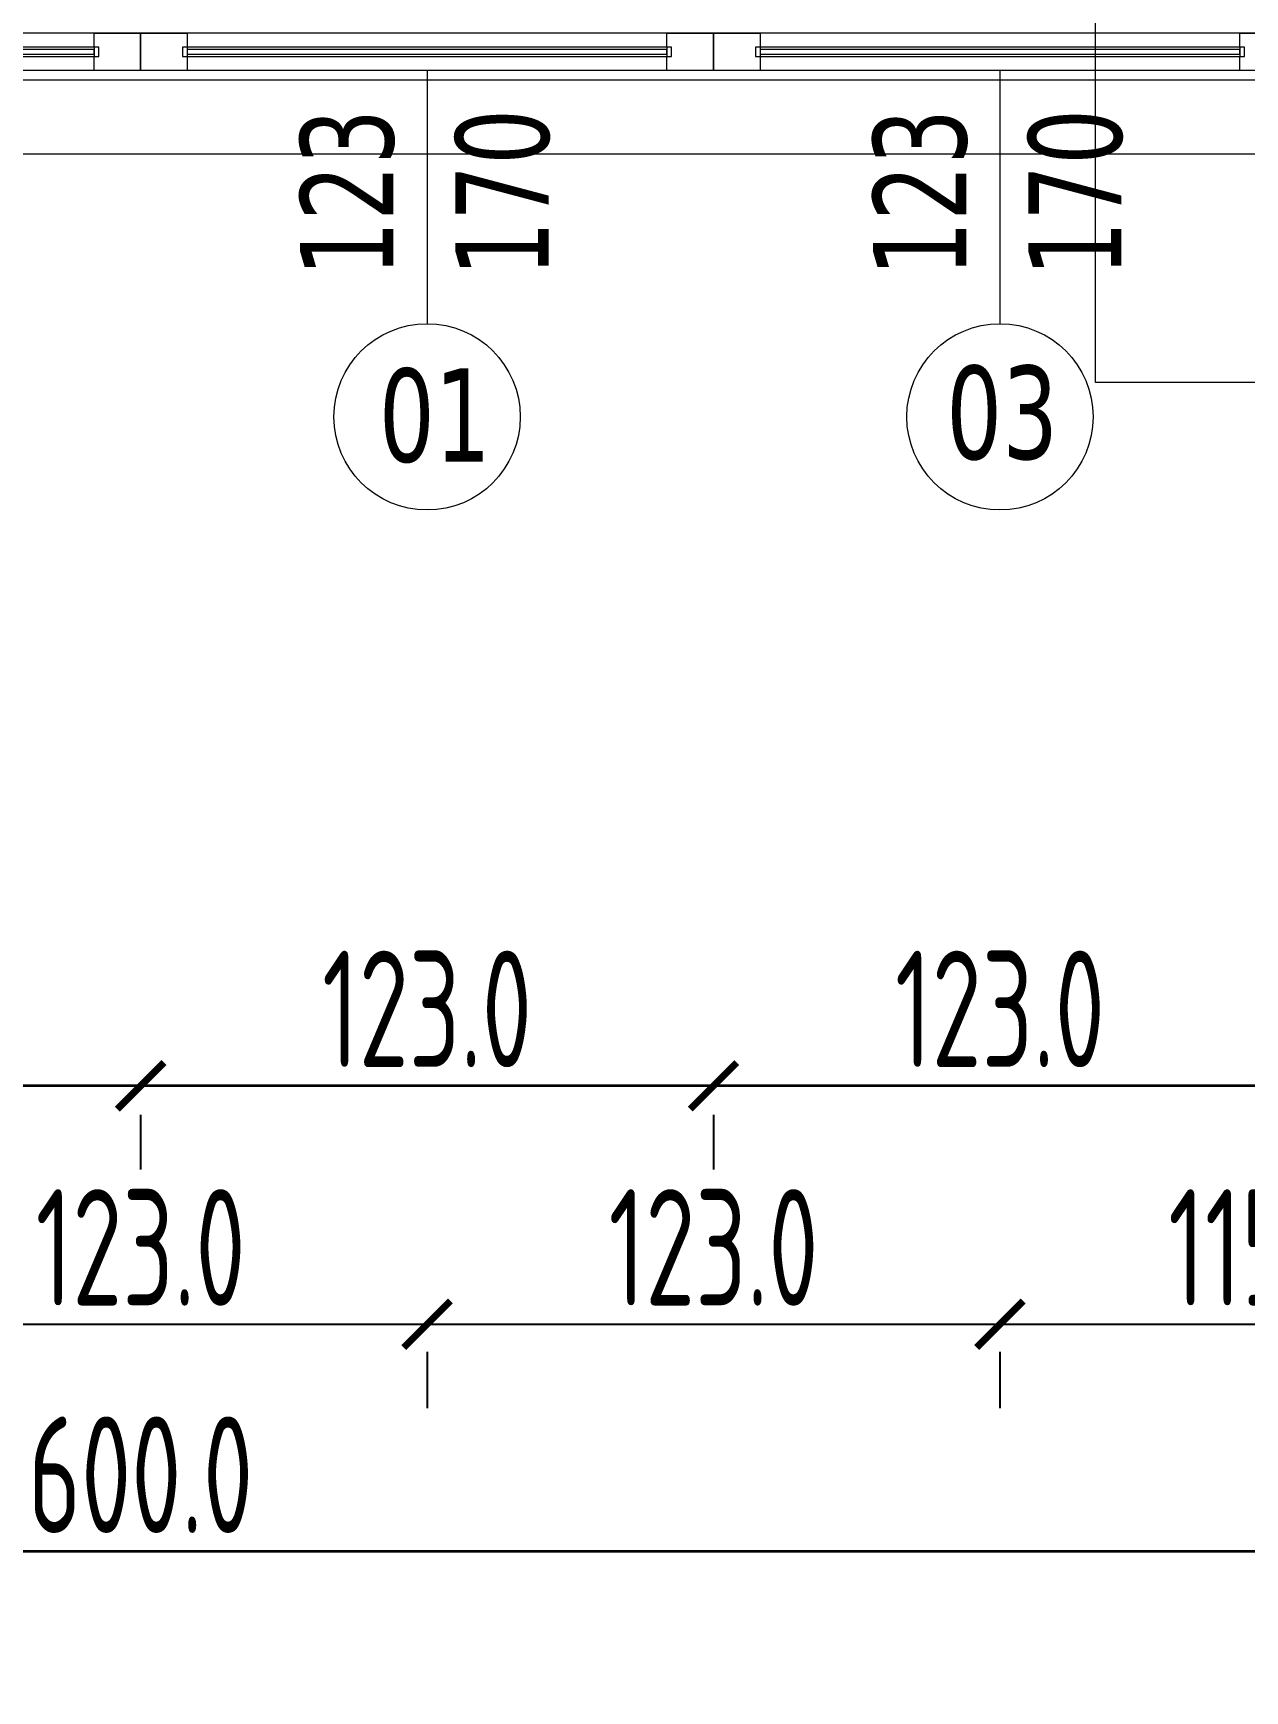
# Model space of a CAD drawing. Extents: x 6529560 to 6558080, y 5579316 to 5588131.
# Drawn here: x 6543838.256 to 6543840.857, y 5579632.472 to 5579636.031 of the extents above; entities that cross this region are included whole.
import ezdxf

# ---------------------------------------------------------------- set-up
doc = ezdxf.new("R2010")
doc.units = 0
doc.header["$MEASUREMENT"] = 0
doc.header["$PDSIZE"] = -5
doc.layers.get('0').update_dxf_attribs({"color": 2, "linetype": 'CONTINUOUS', "lineweight": 5})
doc.layers.get('Defpoints').update_dxf_attribs({"linetype": 'CONTINUOUS'})
for name, color, linetype, lineweight in [('arch_drzwi i okna', 4, 'CONTINUOUS', 15), ('arch_drzwi i okna_znaczniki', 130, 'CONTINUOUS', 9), ('arch_fundamenty na rzucie', 3, 'CONTINUOUS', 15), ('arch_powierzchnia', 6, 'CONTINUOUS', 35), ('arch_sciany dzialowe cienkie na hali', 52, 'CONTINUOUS', 15), ('arch_sciany zewnętrzne', 94, 'CONTINUOUS', 18), ('arch_wymiary', 2, 'CONTINUOUS', 13)]:
    doc.layers.add(name, color=color, linetype=linetype, lineweight=lineweight)
doc.styles.add('ISO8', font='iso8.shx', dxfattribs={"width": 0.7})
doc.styles.add('ROMANS', font='romans.shx', dxfattribs={"width": 0.8})
doc.styles.add('TABELKA', font='tahoma.ttf', dxfattribs={"width": 0.8})
doc.dimstyles.new('biura', dxfattribs={"dimtxt": 0.25, "dimasz": 0.1, "dimexe": 0.18, "dimexo": 0.0625, "dimgap": 0.04, "dimtad": 1, "dimdec": 1, "dimlfac": 100, "dimzin": 0, "dimdsep": 46, "dimtxsty": 'ISO8', "dimblk": 'ARCHTICK', "dimcen": 0.09, "dimadec": 0, "dimazin": 0, "dimtfac": 1, "dimtdec": 1, "dimtix": 1, "dimtofl": 0, "dimtmove": 0, "dimatfit": 3, "dimldrblk": 'ARCHTICK', "dimfxl": 0.2, "dimfxlon": 1, "dimtolj": 1, "dimtzin": 0, "dimarcsym": 0})
doc.dimstyles.new('D-GB-50', dxfattribs={"dimscale": 50, "dimtxt": 2.5, "dimasz": 2.5, "dimexe": 1, "dimexo": 2, "dimtad": 1, "dimdec": 0, "dimtxsty": 'ROMANS', "dimblk": 'OBLIQUE', "dimcen": 2.5, "dimdle": 1, "dimclrd": 256, "dimclre": 256, "dimclrt": 2, "dimadec": 0, "dimazin": 0, "dimtfac": 1, "dimtdec": 0, "dimtix": 1, "dimtmove": 2, "dimatfit": 3, "dimfxl": 1, "dimarcsym": 0})

# ---------------------------------------------------------------- blocks, each defined once
blk = doc.blocks.new('_OBLIQUE')
at = {"color": 0, "linetype": 'ByBlock', "lineweight": -2}
blk.add_line((-0.5, -0.5), (0.5, 0.5), dxfattribs=at)
blk = doc.blocks.new('_ArchTick')
at = {"color": 0, "linetype": 'ByBlock', "const_width": 0.15}
blk.add_lwpolyline([(-0.5, -0.5), (0.5, 0.5)], dxfattribs=at)
blk = doc.blocks.new('*D1827')
at = {"layer": 'arch_wymiary', "color": 0, "lineweight": -2, "transparency": 16777216}
for p, q in [((6543745.4865, 5579631.7711), (6543853.4865, 5579631.7711)), ((6543745.4865, 5579631.6998), (6543745.4865, 5579631.5911)), ((6543853.4865, 5579631.6998), (6543853.4865, 5579631.5911))]:
    blk.add_line(p, q, dxfattribs=at)
at = {"layer": 'Defpoints', "color": 0, "transparency": 16777216}
for p in [(6543745.4865, 5579633.7711, -7.3022), (6543853.4865, 5579633.771, -7.3022), (6543853.4865, 5579631.7711)]:
    blk.add_point(p, dxfattribs=at)
at = {"layer": 'arch_wymiary', "color": 0, "lineweight": -2, "transparency": 16777216, "xscale": 0.1, "yscale": 0.1, "zscale": 0.1, "rotation": 180}
blk.add_blockref('_ArchTick', (6543745.4865, 5579631.7711), dxfattribs=at)
at = {"layer": 'arch_wymiary', "color": 0, "lineweight": -2, "transparency": 16777216, "xscale": 0.1, "yscale": 0.1, "zscale": 0.1}
blk.add_blockref('_ArchTick', (6543853.4865, 5579631.7711), dxfattribs=at)
at = {"layer": 'arch_wymiary', "color": 0, "transparency": 16777216, "insert": (6543799.4865, 5579631.9361), "char_height": 0.25, "attachment_point": 5, "style": 'ISO8'}
blk.add_mtext('\\A1;10800.0', dxfattribs=at)
blk = doc.blocks.new('*D1835')
at = {"layer": 'arch_wymiary', "color": 0, "lineweight": -2, "transparency": 16777216}
for p, q in [((6543829.4865, 5579632.2709), (6543841.4865, 5579632.2709)), ((6543829.4865, 5579632.1515), (6543829.4865, 5579632.0909)), ((6543841.4865, 5579632.1515), (6543841.4865, 5579632.0909))]:
    blk.add_line(p, q, dxfattribs=at)
at = {"layer": 'Defpoints', "color": 0, "transparency": 16777216}
for p in [(6543829.4865, 5579633.2709, -7.3022), (6543841.4865, 5579633.2709, -7.3022), (6543841.4865, 5579632.2709)]:
    blk.add_point(p, dxfattribs=at)
at = {"layer": 'arch_wymiary', "color": 0, "lineweight": -2, "transparency": 16777216, "xscale": 0.1, "yscale": 0.1, "zscale": 0.1, "rotation": 180}
blk.add_blockref('_ArchTick', (6543829.4865, 5579632.2709), dxfattribs=at)
at = {"layer": 'arch_wymiary', "color": 0, "lineweight": -2, "transparency": 16777216, "xscale": 0.1, "yscale": 0.1, "zscale": 0.1}
blk.add_blockref('_ArchTick', (6543841.4865, 5579632.2709), dxfattribs=at)
at = {"layer": 'arch_wymiary', "color": 0, "transparency": 16777216, "insert": (6543835.4865, 5579632.4359), "char_height": 0.25, "attachment_point": 5, "style": 'ISO8'}
blk.add_mtext('\\A1;1200.0', dxfattribs=at)
blk = doc.blocks.new('*D1839')
at = {"layer": 'arch_wymiary', "color": 0, "lineweight": -2, "transparency": 16777216}
for p, q in [((6543835.4865, 5579632.9417), (6543835.4865, 5579632.9511)), ((6543841.4865, 5579632.7711), (6543841.4865, 5579632.9511)), ((6543841.4865, 5579632.7711), (6543835.4865, 5579632.7711))]:
    blk.add_line(p, q, dxfattribs=at)
at = {"layer": 'Defpoints', "color": 0, "transparency": 16777216}
for p in [(6543835.4865, 5579632.7711, -7.3022), (6543835.4865, 5579632.7711), (6543841.4865, 5579632.7635)]:
    blk.add_point(p, dxfattribs=at)
at = {"layer": 'arch_wymiary', "color": 0, "lineweight": -2, "transparency": 16777216, "xscale": 0.1, "yscale": 0.1, "zscale": 0.1, "rotation": 180}
blk.add_blockref('_ArchTick', (6543835.4865, 5579632.7711), dxfattribs=at)
at = {"layer": 'arch_wymiary', "color": 0, "lineweight": -2, "transparency": 16777216, "xscale": 0.1, "yscale": 0.1, "zscale": 0.1}
blk.add_blockref('_ArchTick', (6543841.4865, 5579632.7711), dxfattribs=at)
at = {"layer": 'arch_wymiary', "color": 0, "transparency": 16777216, "insert": (6543838.4865, 5579632.9361), "char_height": 0.25, "attachment_point": 5, "style": 'ISO8'}
blk.add_mtext('\\A1;600.0', dxfattribs=at)
blk = doc.blocks.new('*D2027')
at = {"layer": 'arch_wymiary', "color": 0, "lineweight": -2, "transparency": 16777216}
for p, q in [((6543837.8715, 5579633.2591), (6543839.1015, 5579633.2591)), ((6543837.8715, 5579633.1996), (6543837.8715, 5579633.0791)), ((6543839.1015, 5579633.1996), (6543839.1015, 5579633.0791))]:
    blk.add_line(p, q, dxfattribs=at)
at = {"layer": 'Defpoints', "color": 0, "transparency": 16777216}
for p in [(6543837.8715, 5579635.5082, -7.2654), (6543839.1015, 5579635.5082, -7.2654), (6543839.1015, 5579633.2591)]:
    blk.add_point(p, dxfattribs=at)
at = {"layer": 'arch_wymiary', "color": 0, "lineweight": -2, "transparency": 16777216, "xscale": 0.1, "yscale": 0.1, "zscale": 0.1, "rotation": 180}
blk.add_blockref('_ArchTick', (6543837.8715, 5579633.2591), dxfattribs=at)
at = {"layer": 'arch_wymiary', "color": 0, "lineweight": -2, "transparency": 16777216, "xscale": 0.1, "yscale": 0.1, "zscale": 0.1}
blk.add_blockref('_ArchTick', (6543839.1015, 5579633.2591), dxfattribs=at)
at = {"layer": 'arch_wymiary', "color": 0, "transparency": 16777216, "insert": (6543838.4865, 5579633.4241), "char_height": 0.25, "attachment_point": 5, "style": 'ISO8'}
blk.add_mtext('\\A1;123.0', dxfattribs=at)
blk = doc.blocks.new('*D2028')
at = {"layer": 'arch_wymiary', "color": 0, "lineweight": -2, "transparency": 16777216}
for p, q in [((6543839.1015, 5579633.2591), (6543840.3315, 5579633.2591)), ((6543839.1015, 5579633.1996), (6543839.1015, 5579633.0791)), ((6543840.3315, 5579633.1996), (6543840.3315, 5579633.0791))]:
    blk.add_line(p, q, dxfattribs=at)
at = {"layer": 'Defpoints', "color": 0, "transparency": 16777216}
for p in [(6543839.1015, 5579635.5082, -7.2654), (6543840.3315, 5579635.5082, -7.2654), (6543840.3315, 5579633.2591)]:
    blk.add_point(p, dxfattribs=at)
at = {"layer": 'arch_wymiary', "color": 0, "lineweight": -2, "transparency": 16777216, "xscale": 0.1, "yscale": 0.1, "zscale": 0.1, "rotation": 180}
blk.add_blockref('_ArchTick', (6543839.1015, 5579633.2591), dxfattribs=at)
at = {"layer": 'arch_wymiary', "color": 0, "lineweight": -2, "transparency": 16777216, "xscale": 0.1, "yscale": 0.1, "zscale": 0.1}
blk.add_blockref('_ArchTick', (6543840.3315, 5579633.2591), dxfattribs=at)
at = {"layer": 'arch_wymiary', "color": 0, "transparency": 16777216, "insert": (6543839.7165, 5579633.4241), "char_height": 0.25, "attachment_point": 5, "style": 'ISO8'}
blk.add_mtext('\\A1;123.0', dxfattribs=at)
blk = doc.blocks.new('*D2029')
at = {"layer": 'arch_wymiary', "color": 0, "lineweight": -2, "transparency": 16777216}
for p, q in [((6543840.3315, 5579633.2591), (6543841.4865, 5579633.2591)), ((6543840.3315, 5579633.1996), (6543840.3315, 5579633.0791)), ((6543841.4865, 5579633.1996), (6543841.4865, 5579633.0791))]:
    blk.add_line(p, q, dxfattribs=at)
at = {"layer": 'Defpoints', "color": 0, "transparency": 16777216}
for p in [(6543840.3315, 5579635.5082, -7.2654), (6543841.4865, 5579635.5082, -7.2654), (6543841.4865, 5579633.2591)]:
    blk.add_point(p, dxfattribs=at)
at = {"layer": 'arch_wymiary', "color": 0, "lineweight": -2, "transparency": 16777216, "xscale": 0.1, "yscale": 0.1, "zscale": 0.1, "rotation": 180}
blk.add_blockref('_ArchTick', (6543840.3315, 5579633.2591), dxfattribs=at)
at = {"layer": 'arch_wymiary', "color": 0, "lineweight": -2, "transparency": 16777216, "xscale": 0.1, "yscale": 0.1, "zscale": 0.1}
blk.add_blockref('_ArchTick', (6543841.4865, 5579633.2591), dxfattribs=at)
at = {"layer": 'arch_wymiary', "color": 0, "transparency": 16777216, "insert": (6543840.909, 5579633.4241), "char_height": 0.25, "attachment_point": 5, "style": 'ISO8'}
blk.add_mtext('\\A1;115.5', dxfattribs=at)
blk = doc.blocks.new('*D2106')
at = {"layer": 'arch_wymiary', "color": 0, "lineweight": -2, "transparency": 16777216}
for p, q in [((6543837.2565, 5579633.7711), (6543838.4865, 5579633.7711)), ((6543837.2565, 5579633.7085), (6543837.2565, 5579633.5911)), ((6543838.4865, 5579633.7085), (6543838.4865, 5579633.5911))]:
    blk.add_line(p, q, dxfattribs=at)
at = {"layer": 'Defpoints', "color": 0, "transparency": 16777216}
for p in [(6543837.2565, 5579635.951, -7.2654), (6543838.4865, 5579635.951, -7.2654), (6543838.4865, 5579633.7711)]:
    blk.add_point(p, dxfattribs=at)
at = {"layer": 'arch_wymiary', "color": 0, "lineweight": -2, "transparency": 16777216, "xscale": 0.1, "yscale": 0.1, "zscale": 0.1, "rotation": 180}
blk.add_blockref('_ArchTick', (6543837.2565, 5579633.7711), dxfattribs=at)
at = {"layer": 'arch_wymiary', "color": 0, "lineweight": -2, "transparency": 16777216, "xscale": 0.1, "yscale": 0.1, "zscale": 0.1}
blk.add_blockref('_ArchTick', (6543838.4865, 5579633.7711), dxfattribs=at)
at = {"layer": 'arch_wymiary', "color": 0, "transparency": 16777216, "insert": (6543837.8715, 5579633.9361), "char_height": 0.25, "attachment_point": 5, "style": 'ISO8'}
blk.add_mtext('\\A1;123.0', dxfattribs=at)
blk = doc.blocks.new('*D2107')
at = {"layer": 'arch_wymiary', "color": 0, "lineweight": -2, "transparency": 16777216}
for p, q in [((6543838.4865, 5579633.7711), (6543839.7165, 5579633.7711)), ((6543838.4865, 5579633.7085), (6543838.4865, 5579633.5911)), ((6543839.7165, 5579633.7085), (6543839.7165, 5579633.5911))]:
    blk.add_line(p, q, dxfattribs=at)
at = {"layer": 'Defpoints', "color": 0, "transparency": 16777216}
for p in [(6543838.4865, 5579635.951, -7.2654), (6543839.7165, 5579635.951, -7.2654), (6543839.7165, 5579633.7711)]:
    blk.add_point(p, dxfattribs=at)
at = {"layer": 'arch_wymiary', "color": 0, "lineweight": -2, "transparency": 16777216, "xscale": 0.1, "yscale": 0.1, "zscale": 0.1, "rotation": 180}
blk.add_blockref('_ArchTick', (6543838.4865, 5579633.7711), dxfattribs=at)
at = {"layer": 'arch_wymiary', "color": 0, "lineweight": -2, "transparency": 16777216, "xscale": 0.1, "yscale": 0.1, "zscale": 0.1}
blk.add_blockref('_ArchTick', (6543839.7165, 5579633.7711), dxfattribs=at)
at = {"layer": 'arch_wymiary', "color": 0, "transparency": 16777216, "insert": (6543839.1015, 5579633.9361), "char_height": 0.25, "attachment_point": 5, "style": 'ISO8'}
blk.add_mtext('\\A1;123.0', dxfattribs=at)
blk = doc.blocks.new('*D2108')
at = {"layer": 'arch_wymiary', "color": 0, "lineweight": -2, "transparency": 16777216}
for p, q in [((6543839.7165, 5579633.7711), (6543840.9465, 5579633.7711)), ((6543839.7165, 5579633.7085), (6543839.7165, 5579633.5911)), ((6543840.9465, 5579633.7102), (6543840.9465, 5579633.5911))]:
    blk.add_line(p, q, dxfattribs=at)
at = {"layer": 'Defpoints', "color": 0, "transparency": 16777216}
for p in [(6543840.9465, 5579635.991, -7.2654), (6543839.7165, 5579635.951, -7.2654), (6543840.9465, 5579633.7711)]:
    blk.add_point(p, dxfattribs=at)
at = {"layer": 'arch_wymiary', "color": 0, "lineweight": -2, "transparency": 16777216, "xscale": 0.1, "yscale": 0.1, "zscale": 0.1, "rotation": 180}
blk.add_blockref('_ArchTick', (6543839.7165, 5579633.7711), dxfattribs=at)
at = {"layer": 'arch_wymiary', "color": 0, "lineweight": -2, "transparency": 16777216, "xscale": 0.1, "yscale": 0.1, "zscale": 0.1}
blk.add_blockref('_ArchTick', (6543840.9465, 5579633.7711), dxfattribs=at)
at = {"layer": 'arch_wymiary', "color": 0, "transparency": 16777216, "insert": (6543840.3315, 5579633.9361), "char_height": 0.25, "attachment_point": 5, "style": 'ISO8'}
blk.add_mtext('\\A1;123.0', dxfattribs=at)

msp = doc.modelspace()

# ---------------------------------------------------------------- linework, layer by layer
at = {"layer": 'arch_drzwi i okna'}
for p, q in [((6543838.3865, 5579636.031), (6543837.3565, 5579636.031)), ((6543839.6165, 5579636.031), (6543838.5865, 5579636.031)), ((6543840.8465, 5579636.031), (6543839.8165, 5579636.031)), ((6543838.3865, 5579636.001), (6543838.3865, 5579635.981)), ((6543838.5865, 5579636.001), (6543838.5865, 5579635.981)), ((6543839.6165, 5579636.001), (6543839.6165, 5579635.981)), ((6543839.8165, 5579636.001), (6543839.8165, 5579635.981)), ((6543840.8465, 5579636.001), (6543840.8465, 5579635.981)), ((6543838.3865, 5579635.951), (6543837.3565, 5579635.951)), ((6543839.6165, 5579635.951), (6543838.5865, 5579635.951)), ((6543840.8465, 5579635.951), (6543839.8165, 5579635.951))]:
    msp.add_line(p, q, dxfattribs=at)
for points in [[(6543838.3865, 5579635.951), (6543838.3865, 5579635.981), (6543838.3965, 5579635.981), (6543838.3965, 5579636.001), (6543838.3865, 5579636.001), (6543838.3865, 5579636.031), (6543838.4865, 5579636.031), (6543838.4865, 5579635.951), (6543838.3865, 5579635.951)], [(6543838.5865, 5579636.031), (6543838.5865, 5579636.001), (6543838.5765, 5579636.001), (6543838.5765, 5579635.981), (6543838.5865, 5579635.981), (6543838.5865, 5579635.951), (6543838.4865, 5579635.951), (6543838.4865, 5579636.031), (6543838.5865, 5579636.031)], [(6543839.6165, 5579635.951), (6543839.6165, 5579635.981), (6543839.6265, 5579635.981), (6543839.6265, 5579636.001), (6543839.6165, 5579636.001), (6543839.6165, 5579636.031), (6543839.7165, 5579636.031), (6543839.7165, 5579635.951), (6543839.6165, 5579635.951)], [(6543839.8165, 5579636.031), (6543839.8165, 5579636.001), (6543839.8065, 5579636.001), (6543839.8065, 5579635.981), (6543839.8165, 5579635.981), (6543839.8165, 5579635.951), (6543839.7165, 5579635.951), (6543839.7165, 5579636.031), (6543839.8165, 5579636.031)], [(6543840.8465, 5579635.951), (6543840.8465, 5579635.981), (6543840.8565, 5579635.981), (6543840.8565, 5579636.001), (6543840.8465, 5579636.001), (6543840.8465, 5579636.031), (6543840.9465, 5579636.031), (6543840.9465, 5579635.951), (6543840.8465, 5579635.951)]]:
    msp.add_lwpolyline(points, dxfattribs=at)
for points in [[(6543837.3465, 5579635.981), (6543838.3965, 5579635.981), (6543838.3965, 5579636.001), (6543837.3465, 5579636.001)], [(6543837.3565, 5579635.986), (6543838.3865, 5579635.986), (6543838.3865, 5579635.996), (6543837.3565, 5579635.996)], [(6543838.5765, 5579635.981), (6543839.6265, 5579635.981), (6543839.6265, 5579636.001), (6543838.5765, 5579636.001)], [(6543838.5865, 5579635.986), (6543839.6165, 5579635.986), (6543839.6165, 5579635.996), (6543838.5865, 5579635.996)], [(6543839.8065, 5579635.981), (6543840.8565, 5579635.981), (6543840.8565, 5579636.001), (6543839.8065, 5579636.001)], [(6543839.8165, 5579635.986), (6543840.8465, 5579635.986), (6543840.8465, 5579635.996), (6543839.8165, 5579635.996)]]:
    msp.add_lwpolyline(points, close=True, dxfattribs=at)
at = {"layer": 'arch_drzwi i okna_znaczniki'}
for p, q in [((6543839.1015, 5579635.951), (6543839.1015, 5579635.4073)), ((6543840.3315, 5579635.951), (6543840.3315, 5579635.4073))]:
    msp.add_line(p, q, dxfattribs=at)
for centre in [(6543839.1015, 5579635.2073, -7.3022), (6543840.3315, 5579635.2073, -7.3022)]:
    msp.add_circle(centre, 0.2, dxfattribs=at)
at = {"layer": 'arch_fundamenty na rzucie'}
msp.add_lwpolyline([(6543840.5365, 5579637.181), (6543842.4365, 5579637.181), (6543842.4365, 5579635.281), (6543840.5365, 5579635.281)], close=True, dxfattribs=at)
at = {"layer": 'arch_powierzchnia'}
for points in [[(6543741.9265, 5579651.9185), (6543857.0465, 5579651.9185), (6543857.0465, 5579632.7711), (6543741.9265, 5579632.7711)], [(6543742.9265, 5579650.9185), (6543856.0465, 5579650.9185), (6543856.0465, 5579633.7711), (6543742.9265, 5579633.7711)]]:
    msp.add_lwpolyline(points, close=True, dxfattribs=at)
at = {"layer": 'arch_sciany dzialowe cienkie na hali'}
msp.add_lwpolyline([(6543835.6865, 5579636.1011), (6543841.2865, 5579636.1011), (6543841.2865, 5579636.031), (6543835.6865, 5579636.031)], close=True, dxfattribs=at)
at = {"layer": 'arch_sciany zewnętrzne'}
for points in [[(6543854.0466, 5579648.9185), (6543854.0466, 5579635.7711), (6543775.2865, 5579635.7711)], [(6543827.7165, 5579635.951), (6543827.7165, 5579635.9311), (6543853.8866, 5579635.9311), (6543853.8866, 5579647.2406), (6543853.8665, 5579647.2406)]]:
    msp.add_lwpolyline(points, dxfattribs=at)

# ---------------------------------------------------------------- texts
at = {"layer": 'arch_drzwi i okna_znaczniki', "char_height": 0.2, "attachment_point": 1, "rotation": 90, "style": 'TABELKA'}
for insert in [(6543838.829, 5579635.5082, 7.3022), (6543840.059, 5579635.5082, 7.3022)]:
    msp.add_mtext_dynamic_manual_height_columns('123\\P170', width=2.624355, gutter_width=1.8276, heights=[0], dxfattribs=dict(at, insert=insert))
at = {"layer": 'arch_drzwi i okna_znaczniki', "char_height": 0.2, "width": 0.354262, "attachment_point": 1, "style": 'TABELKA'}
for s, insert in [('01', (6543838.998, 5579635.3111, -14.2226)), ('03', (6543840.2161, 5579635.317, -14.2326))]:
    msp.add_mtext(s, dxfattribs=dict(at, insert=insert))

# ---------------------------------------------------------------- dimensions: what is measured, and where the dimension line sits
at = {"layer": 'arch_wymiary'}
for base, p1, p2, override, picture, middle in [((6543840.9465, 5579633.7711), (6543839.7165, 5579635.951, -7.2654), (6543840.9465, 5579635.991, -7.2654), {"dimtmove": 1}, '*D2108', (6543840.3315, 5579633.9361)), ((6543838.4865, 5579633.7711), (6543837.2565, 5579635.951, -7.2654), (6543838.4865, 5579635.951, -7.2654), {"dimtmove": 1}, '*D2106', (6543837.8715, 5579633.9361)), ((6543839.7165, 5579633.7711), (6543838.4865, 5579635.951, -7.2654), (6543839.7165, 5579635.951, -7.2654), {"dimtmove": 1}, '*D2107', (6543839.1015, 5579633.9361)), ((6543839.1015, 5579633.2591), (6543837.8715, 5579635.5082, -7.2654), (6543839.1015, 5579635.5082, -7.2654), {"dimtmove": 1}, '*D2027', (6543838.4865, 5579633.4241)), ((6543840.3315, 5579633.2591), (6543839.1015, 5579635.5082, -7.2654), (6543840.3315, 5579635.5082, -7.2654), {"dimtmove": 1}, '*D2028', (6543839.7165, 5579633.4241)), ((6543841.4865, 5579633.2591), (6543840.3315, 5579635.5082, -7.2654), (6543841.4865, 5579635.5082, -7.2654), {"dimtmove": 1}, '*D2029', (6543840.909, 5579633.4241)), ((6543853.4865, 5579631.7711), (6543745.4865, 5579633.7711, -7.3022), (6543853.4865, 5579633.771, -7.3022), {"dimtxt": 0.25}, '*D1827', (6543799.4865, 5579631.9361)), ((6543841.4865, 5579632.2709), (6543829.4865, 5579633.2709, -7.3022), (6543841.4865, 5579633.2709, -7.3022), {"dimtxt": 0.25}, '*D1835', (6543835.4865, 5579632.4359)), ((6543835.4865, 5579632.7711, -7.3022), (6543841.4865, 5579632.7635, -7.3022), (6543835.4865, 5579632.7711, -14.6045), {"dimtxt": 0.25}, '*D1839', (6543838.4865, 5579632.9361, -7.3022))]:
    dim = msp.add_linear_dim(base=base, p1=p1, p2=p2, dimstyle='biura', override=override, dxfattribs=at)
    dim.commit()
    dim.dimension.update_dxf_attribs({"geometry": picture, "text_midpoint": middle})

# ---------------------------------------------------------------- leaders
at = {"color": 1}
msp.add_leader([(6543807.9328, 5579535.0595, -14.4258), (6543808.7702, 5579536.5599, -14.4258), (6543816.3451, 5579536.5599, -14.4258)], dimstyle='D-GB-50', override={"dimclrd": 0}, dxfattribs=at)

doc.saveas('drawing.dxf')
